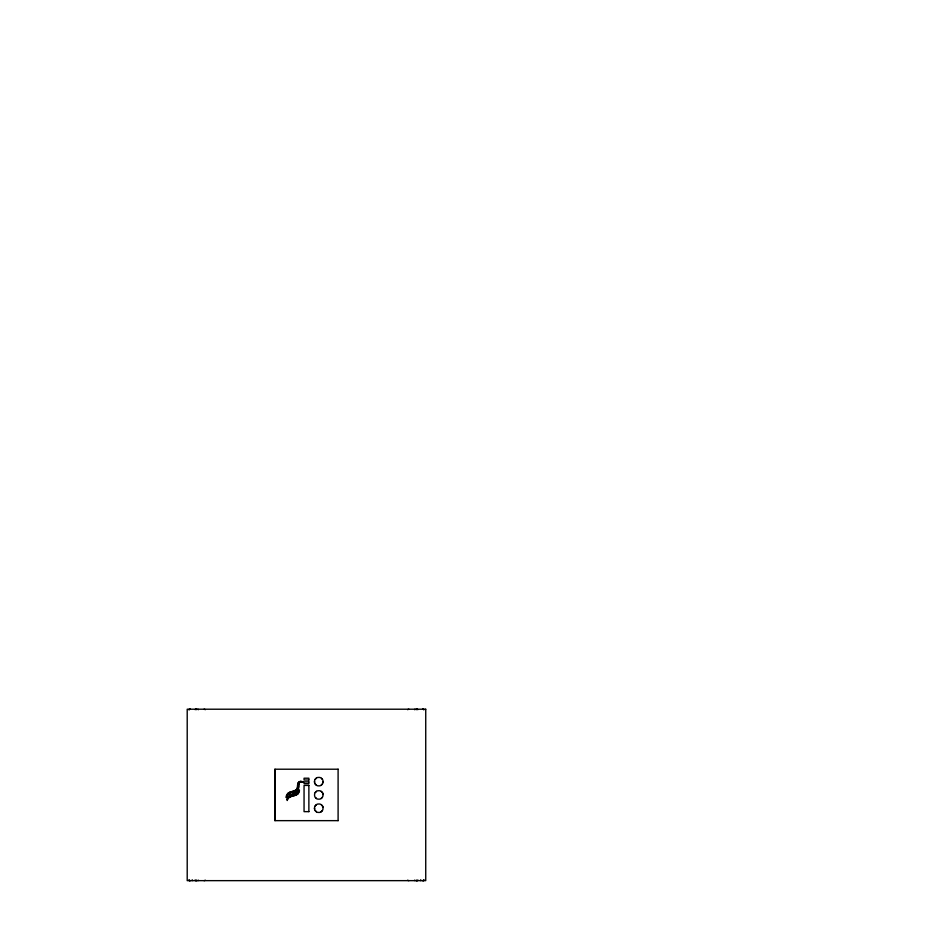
<?xml version="1.0" encoding="UTF-8"?>
<svg xmlns="http://www.w3.org/2000/svg" width="927" height="927" viewBox="0 0 927 927"><rect width="100%" height="100%" fill="white"/><g stroke="black" fill="none" stroke-linecap="round" stroke-linejoin="round"><path stroke-width="1.39" d="M301.738 781.531A3.673 3.673 0 0 1 302.967 782.052L301.356 781.867A3.488 3.476 0 0 0 300.985 781.878L299.942 782.203A2.086 2.086 0 0 0 299.294 782.828L298.772 784.23A6.86 6.848 0 0 0 298.726 784.752L298.679 785.806A15.203 15.191 90 0 1 298.668 786.861L298.424 788.576A4.229 4.229 0 0 1 298.285 789.004A4.994 4.994 0 0 1 297.046 790.789L296.663 791.125A10.707 10.707 -72.2 0 1 293.175 792.678L292.828 792.805M298.703 785.69L298.703 785.806A15.133 15.133 0 0 1 298.656 786.861M302.967 782.052A3.685 3.685 0 0 0 300.939 781.438L300.869 781.449A3.314 3.314 0 0 0 298.876 782.098A3.36 3.36 0 0 0 297.834 783.871L297.776 783.918A8.563 8.563 0 0 0 297.602 785.829L297.555 786.177A20.209 20.185 -88.6 0 1 297.532 786.71A10.857 10.857 0 0 1 297.382 787.811L297.428 787.579A12.584 12.572 -88.2 0 0 297.544 786.536M298.784 784.23L298.703 784.821L299.27 782.851M314.496 781.646L314.589 780.789A4.009 4.009 0 0 1 315.203 779.271L316.408 778.066A4.009 3.998 0 0 1 317.926 777.44L319.653 777.44A4.021 4.009 0 0 1 321.171 778.066L322.376 779.271A4.009 3.998 0 0 1 323.013 780.789L323.002 782.504A4.021 4.009 0 0 1 322.341 784.022L321.171 785.227A4.009 3.998 0 0 1 319.618 785.853L317.938 785.853A4.021 4.021 0 0 1 316.42 785.227L315.203 784.022A4.009 4.009 0 0 1 314.589 782.504L314.496 781.646L314.589 782.504M316.408 798.518L315.215 797.301A4.009 4.009 0 0 1 314.589 795.783L314.589 794.08A4.009 4.009 0 0 1 315.203 792.562L316.408 791.357A4.009 3.998 0 0 1 317.926 790.731L319.653 790.731A4.021 4.009 0 0 1 321.171 791.357M314.496 808.217L314.589 807.359A4.009 4.009 0 0 1 315.203 805.841L316.408 804.636A4.009 3.998 0 0 1 317.926 804.01L319.63 804.01A4.021 4.009 0 0 1 321.171 804.648L322.376 805.853A4.009 3.998 0 0 1 323.013 807.359L322.967 809.074A4.021 4.009 0 0 1 322.341 810.592L321.171 811.797A4.009 3.998 0 0 1 319.618 812.423L317.938 812.423A4.021 4.021 0 0 1 316.42 811.797L315.203 810.592A4.009 4.009 0 0 1 314.589 809.074L314.496 808.217L314.589 809.074M323.048 781.646L322.967 782.504M298.714 784.787L298.842 783.964M298.598 787.498L298.401 788.576M287.486 799.584A3.754 3.743 88.8 0 1 288.065 798.483A3.743 3.731 -88.8 0 0 287.405 799.711L287.254 800.522A5.052 5.041 -89.4 0 1 287.231 799.144A3.824 3.812 -88.9 0 1 287.625 798.101L287.648 798.043A5.064 5.052 89.4 0 1 288.76 796.606M296.872 793.269A5.203 5.203 0 0 0 298.564 791.971L298.564 791.925A3.731 3.731 0 0 0 299.212 790.615L299.34 789.862A5.041 5.041 0 0 1 299.363 791.252A3.94 3.94 0 0 1 299.004 792.353A5.075 5.075 0 0 1 297.891 793.79M286.327 797.475L286.652 796.409A3.986 3.975 87.1 0 1 287.173 795.459L287.208 795.412A4.38 4.368 87.6 0 1 287.706 794.902L288.946 794.068A9.629 9.618 62.1 0 1 290.939 793.28L291.032 793.28A9.583 9.571 55.5 0 0 288.992 794.068L287.752 794.902A4.322 4.311 86.2 0 0 287.231 795.436A3.847 3.847 87.9 0 0 286.663 796.374L286.64 796.351M297.799 783.918L297.81 783.894A8.552 8.54 -89.6 0 0 297.59 785.829M297.266 788.193L297.243 788.321A3.754 3.754 0 0 1 295.945 789.931L296.061 789.85A3.615 3.615 0 0 0 297.277 788.263L297.243 788.321M298.285 789.004L298.297 788.97A4.902 4.89 0 0 1 297.046 790.766L297.022 790.789M322.376 784.022L321.136 785.227M322.376 797.301L321.171 798.518A4.009 3.998 0 0 1 319.618 799.132L317.938 799.144A4.021 4.021 0 0 1 316.42 798.506L315.47 797.637M322.376 810.592L321.136 811.797M315.215 779.271L316.431 778.066M315.215 792.562L316.431 791.357M315.215 805.853L316.431 804.636M298.54 791.925L298.529 791.959A5.214 5.214 -62.6 0 1 296.849 793.269A9.363 9.351 -58 0 1 294.832 794.091L294.693 794.126M423.952 880.279A1.286 1.286 0 0 1 423.048 880.65L424.056 880.152M188.946 709.642L189.896 709.213A1.286 1.286 0 0 0 188.992 709.595M296.061 789.85L295.91 789.978A7.52 7.509 -62.1 0 1 294.682 790.696A9.687 9.676 -69.2 0 1 294.149 790.94L293.905 791.021A12.816 12.758 -43.7 0 1 293.222 791.218L291.182 791.785A13.859 13.847 60.3 0 0 289.896 792.191L289.641 792.318A6.999 6.987 83.3 0 0 287.938 793.385L287.729 793.582A4.589 4.577 -89.9 0 0 286.246 797.487M290.383 792.04A9.444 9.432 55.5 0 0 289.942 792.203L289.676 792.318A6.976 6.964 75.3 0 0 287.973 793.385L287.729 793.582M296.999 790.824L296.64 791.125A10.753 10.742 -76.9 0 1 293.141 792.678L293.175 792.712M321.136 798.518L322.341 797.301A4.021 4.009 0 0 0 322.978 795.795L322.967 794.08A4.009 3.998 0 0 0 322.376 792.562L321.507 791.612M418.031 880.152L417.127 880.65M295.864 790.024L295.887 789.978A8.204 8.192 -70.5 0 1 293.975 790.986L293.952 791.009A10.603 10.591 -65.3 0 1 293.5 791.16A17.462 17.416 -51.7 0 1 293.129 791.287L291.368 791.739A18.633 18.598 38.3 0 0 290.638 791.948M195.064 709.607L195.817 709.213A1.286 1.286 0 0 1 196.802 709.595A1.402 1.298 89.9 0 0 195.898 709.225L195.898 709.595M296.825 793.327L296.825 793.303A9.409 9.397 -68.7 0 1 294.809 794.103L294.276 794.23M299.954 782.203L300.672 781.936M288.772 796.571A6.605 6.593 77.9 0 1 289.745 795.853L289.85 795.783A11.263 11.251 49.5 0 1 292.55 794.717L293.094 794.543M294.091 795.644A9.838 9.838 -75.7 0 0 297.926 793.906A10.104 10.093 -75.7 0 1 293.986 795.656L293.685 795.806M293.071 792.736L292.306 792.944M292.805 794.613L294.67 794.126L293.233 794.509M293.523 795.841L292.747 796.05M292.318 796.154L291.808 796.293A9.363 9.351 49.5 0 0 289.827 797.069L289.757 797.081A5.122 5.122 73 0 0 288.03 798.448A5.122 5.122 64.2 0 1 289.78 797.127L289.827 797.069A9.397 9.386 62.9 0 1 291.785 796.293M338.17 769.213L274.913 769.213L274.913 820.65L338.17 820.65M308.876 780.024L304.056 780.024L304.056 778.216L308.876 778.216L308.876 780.024M308.876 781.867L304.056 781.867L304.068 783.663L308.876 783.663L308.876 781.867M308.876 785.424L304.056 785.424L304.056 811.646L308.876 811.646M417.127 709.213L417.88 709.607M194.913 880.152L195.817 880.65A1.286 1.286 0 0 0 196.802 880.279A1.402 1.298 -89.9 0 1 195.898 880.638L195.898 880.163M316.408 785.227L315.215 784.022M321.171 791.357L322.341 792.562A4.009 4.009 -89.7 0 1 322.967 794.08L323.06 794.497M316.408 811.797L315.215 810.592M321.507 778.321L322.341 779.271M321.507 804.891L322.341 805.853A4.009 4.009 -89.7 0 1 322.967 807.359M188.946 880.221L189.896 880.65A1.286 1.286 0 0 1 188.992 880.268M420.707 879.793L420.707 880.65M417.046 709.595L417.046 709.236A1.402 1.298 -89.9 0 0 416.072 709.653A1.286 1.286 0 0 1 417.046 709.213M417.046 880.279L417.046 880.627A1.286 1.286 0 0 1 416.13 880.279A1.402 1.298 89.9 0 0 417.046 880.638M338.1 769.213L338.1 820.65M308.876 785.424L308.876 811.646M274.983 769.213L274.983 820.65M192.237 879.793L192.237 880.65M297.718 783.848A3.337 3.337 0 0 1 300.869 781.357M288.726 796.617A4.647 4.635 89.5 0 0 287.208 799.074A5.052 5.052 89.8 0 0 287.243 799.503M288.679 796.49A10.07 10.058 77.8 0 1 292.608 794.729M414.601 709.723A1.715 0.672 -90 0 1 415.076 709.213M197.857 709.213A1.715 0.672 90 0 1 198.343 709.723M415.076 880.65A1.715 0.672 90 0 1 414.601 880.152M198.343 880.152A1.715 0.672 -90 0 1 197.857 880.65M204.044 709.213A1.715 1.715 0 0 1 205.249 709.723M189.108 709.723A1.715 1.715 0 0 1 190.325 709.213M422.619 709.213A1.715 1.715 0 0 1 423.824 709.723M407.695 709.723A1.715 1.715 0 0 1 408.9 709.213M190.325 880.65A1.715 1.715 0 0 1 189.108 880.152M205.249 880.152A1.715 1.715 0 0 1 204.044 880.65M408.9 880.65A1.715 1.715 0 0 1 407.695 880.152M423.824 880.152A1.715 1.715 0 0 1 422.619 880.65M425.736 709.213L187.208 709.213L187.208 880.65L425.736 880.65L425.736 709.213M423.268 709.236L423.048 709.213A1.286 1.286 0 0 1 423.952 709.595L423.268 709.236"/></g></svg>
